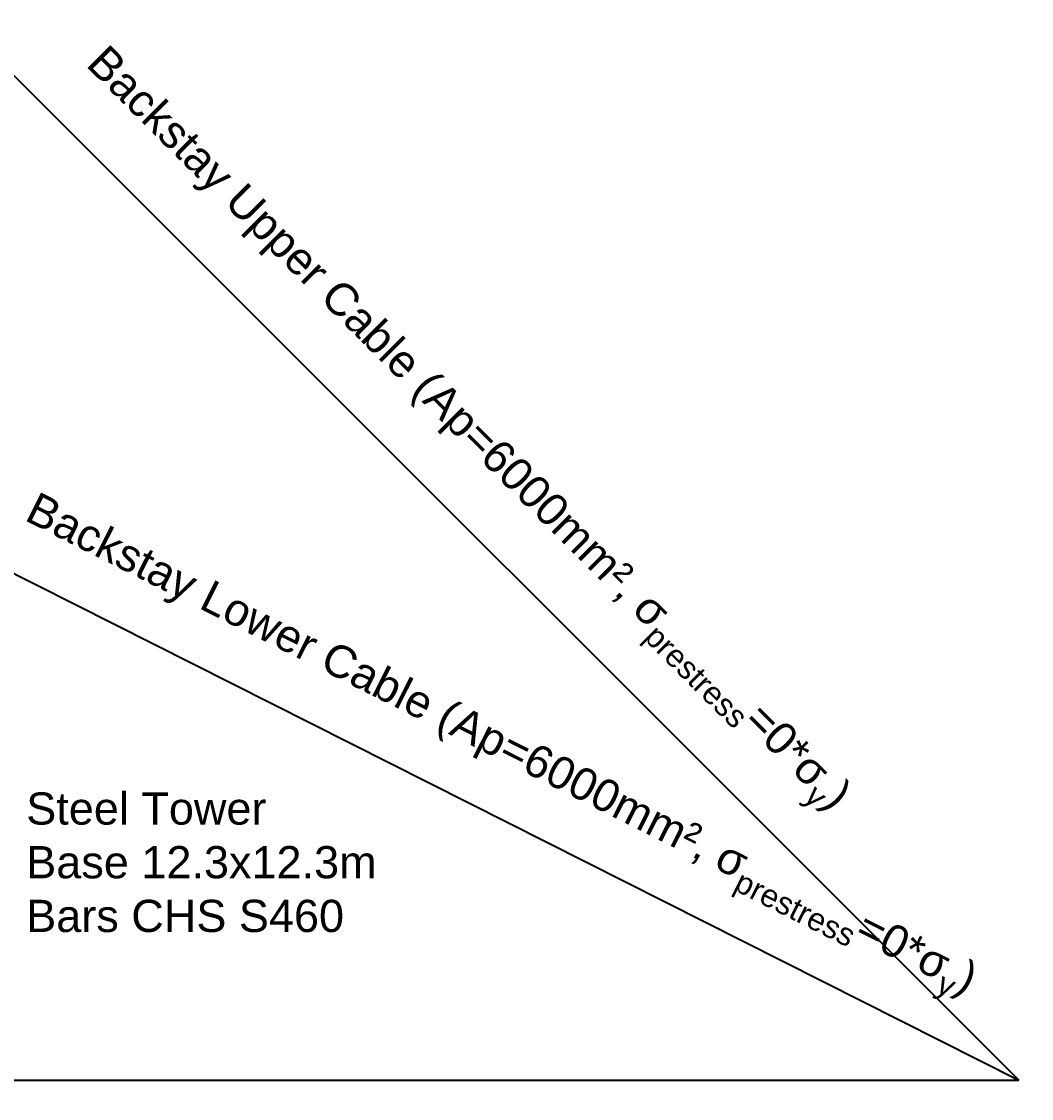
# Model space of a CAD drawing. Header units: millimetres. Extents: x 674 to 5889, y -153 to 3954.
# Drawn here: x 5775.2 to 5884.9, y 3772.1 to 3889.1 of the extents above; entities that cross this region are included whole.
import ezdxf

# ---------------------------------------------------------------- set-up
doc = ezdxf.new("R2010")
doc.units = ezdxf.units.MM
doc.layers.add('Dimensions', color=7, linetype='Continuous')
doc.layers.add('Ropes', color=3, linetype='Continuous')
doc.styles.get("Standard").update_dxf_attribs({"font": 'arial.ttf'})
doc.dimstyles.new('ISO-25', dxfattribs={"dimtxt": 2.5, "dimasz": 2.5, "dimexe": 1.25, "dimexo": 0.625, "dimtad": 1, "dimtxsty": 'Standard', "dimcen": 2.5, "dimadec": 0, "dimazin": 0, "dimtfac": 1, "dimtmove": 0, "dimatfit": 3, "dimfxl": 1, "dimarcsym": 0})

# ---------------------------------------------------------------- blocks, each defined once
blk = doc.blocks.new('_ArchTick')
at = {"color": 0, "linetype": 'ByBlock', "const_width": 0.15}
blk.add_lwpolyline([(-0.5, -0.5), (0.5, 0.5)], dxfattribs=at)
blk = doc.blocks.new('*D56')
at = {"layer": 'Defpoints', "color": 0, "transparency": 16777216}
for p in [(5768.48, 3774.08), (5883.48, 3774.08), (5883.48, 3752.48)]:
    blk.add_point(p, dxfattribs=at)
at = {"layer": 'Dimensions', "color": 0, "lineweight": -2, "transparency": 16777216}
blk.add_line((5768.48, 3752.48), (5883.48, 3752.48), dxfattribs=at)
at = {"layer": 'Dimensions', "color": 0, "lineweight": -2, "transparency": 16777216, "xscale": 2.5, "yscale": 2.5, "zscale": 2.5, "rotation": 180}
blk.add_blockref('_ArchTick', (5768.48, 3752.48), dxfattribs=at)
at = {"layer": 'Dimensions', "color": 0, "lineweight": -2, "transparency": 16777216, "xscale": 2.5, "yscale": 2.5, "zscale": 2.5}
blk.add_blockref('_ArchTick', (5883.48, 3752.48), dxfattribs=at)
at = {"layer": 'Dimensions', "color": 0, "transparency": 16777216, "insert": (5825.98, 3755.4), "char_height": 4.5, "attachment_point": 5}
blk.add_mtext('115m', dxfattribs=at)

msp = doc.modelspace()

# ---------------------------------------------------------------- linework, layer by layer
msp.add_line((5413.478, 3774.077), (5883.478, 3774.077))
at = {"layer": 'Ropes'}
for p in [(5768.478, 3889.077), (5768.478, 3832.07)]:
    msp.add_line(p, (5883.478, 3774.077), dxfattribs=at)

# ---------------------------------------------------------------- texts
at = {"layer": 'Dimensions', "char_height": 3.5, "attachment_point": 1}
for s, insert, rotation in [('\\A1;Backstay Upper Cable (Ap=6000mm², {\\fArial|b0|i0|c161|p34;σ\\fArial|b0|i0|c0|p34;\\H0.7x;\\S^ prestress;}=0*{\\fArial|b0|i0|c161|p34;σ\\fArial|b0|i0|c0|p34;\\H0.7x;\\S^ y;})', (5784.548, 3886.788), 315), ('\\A1;Backstay Lower Cable (Ap=6000mm², {\\fArial|b0|i0|c161|p34;σ\\fArial|b0|i0|c0|p34;\\H0.7x;\\S^ prestress;}=0*{\\fArial|b0|i0|c161|p34;σ\\fArial|b0|i0|c0|p34;\\H0.7x;\\S^ y;})', (5776.955, 3838.086), 333.23876)]:
    msp.add_mtext_dynamic_manual_height_columns(s, width=128.78186, gutter_width=12.5, heights=[0], dxfattribs=dict(at, insert=insert, rotation=rotation))
at = {"layer": 'Dimensions', "insert": (5775.701, 3805.333), "char_height": 3.5, "attachment_point": 1}
msp.add_mtext_dynamic_manual_height_columns('\\A1;Steel Tower\\PBase 12.3x12.3m\\PBars CHS S460', width=127.10343, gutter_width=12.5, heights=[0], dxfattribs=at)

# ---------------------------------------------------------------- dimensions: what is measured, and where the dimension line sits
at = {"layer": 'Dimensions'}
dim = msp.add_linear_dim(base=(5883.478, 3752.482), p1=(5768.478, 3774.077), p2=(5883.478, 3774.077), dimstyle='ISO-25', override={"dimtxt": 4.5, "dimexe": 2, "dimexo": 3, "dimdec": 1, "dimpost": 'm', "dimblk1": 'ArchTick', "dimblk2": 'ArchTick', "dimsah": 1, "dimse1": 1, "dimse2": 1}, dxfattribs=at)
dim.commit()
dim.dimension.update_dxf_attribs({"geometry": '*D56', "text_midpoint": (5825.978, 3755.404)})

doc.saveas('drawing.dxf')
